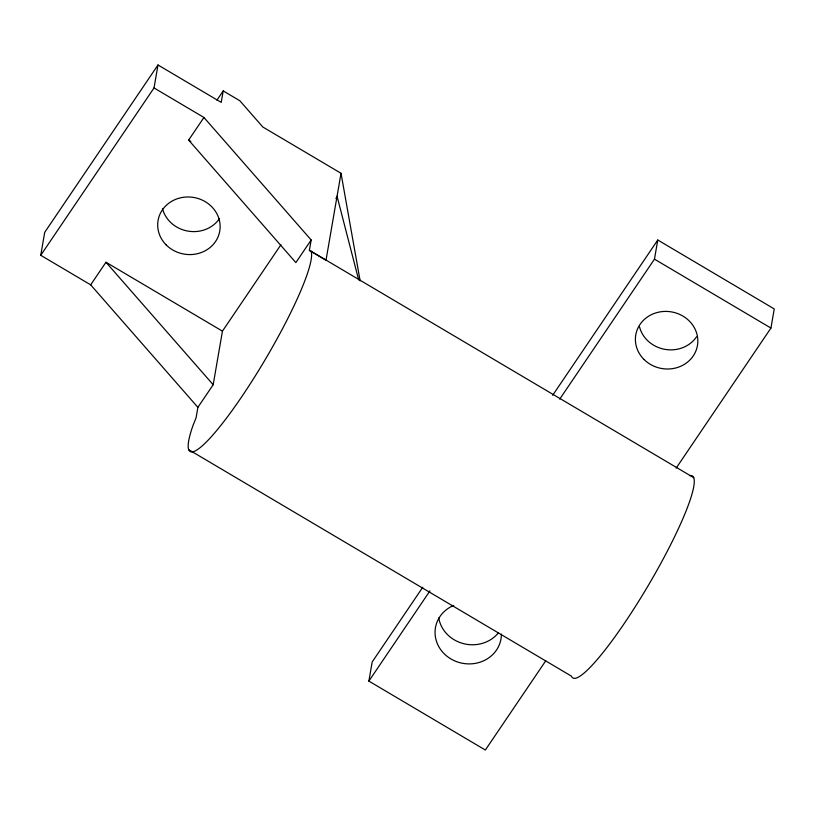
<?xml version="1.0" encoding="UTF-8"?>
<svg xmlns="http://www.w3.org/2000/svg" width="815" height="815" viewBox="0 0 815 815"><rect width="100%" height="100%" fill="white"/><g stroke="black" fill="none" stroke-linecap="round" stroke-linejoin="round"><path stroke-width="1.22" d="M157.998 64.976L154.025 87.938L203.944 117.482L311.167 239.987L309.364 250.409L311.065 251.234A117.37 17.838 -59.4 0 1 241.963 396.396A117.37 17.838 -59.4 0 1 192.839 425.909L196.089 417.769L197.882 407.347L90.669 284.843L40.75 255.299L44.713 232.336L157.998 64.976L221.222 102.384L223.208 90.903L239.844 100.754L262.817 127.008L341.027 173.279L360.149 280.89M197.882 407.347L213.184 384.741L222.444 331.155L280.89 244.806M341.027 173.279L326 260.25L309.364 250.409M545.724 660.833L485.353 750.024L368.879 681.106L372.18 661.963L422.751 587.258M559.711 399.156L654.465 259.15L657.776 240.007L774.25 308.936L770.949 328.068L676.185 468.075M335.953 198.514L337.053 196.242L358.681 279.912M40.75 255.299L154.025 87.938M90.669 284.843L105.97 262.236L222.444 331.155M311.167 239.987L295.865 262.593L188.642 140.078L203.944 117.482M216.943 100.153L223.208 90.903M552.682 395.285L657.776 240.007M368.879 681.106L429.953 590.865M654.465 259.15L770.949 328.068M188.642 140.078L190.822 141.372M311.065 251.234L693.769 477.692M188.734 449.686L571.437 676.144A117.37 17.838 -59.4 0 0 648.689 584.752A117.37 17.838 -59.4 0 0 689.561 475.644M105.97 262.236L213.184 384.741M219.49 218.563A31.296 28.729 9.8 0 1 187.98 231.114A31.296 28.729 9.8 0 1 162.511 208.721M696.54 336.819A31.296 28.729 9.8 0 1 665.03 349.37A31.296 28.729 9.8 0 1 639.551 326.978M498.281 632.98A33.252 30.522 9.8 0 1 463.623 643.667A33.252 30.522 9.8 0 1 438.735 617.933M501.398 634.111A33.252 30.522 9.8 0 1 473.25 663.675A33.252 30.522 9.8 0 1 436.545 641.558A33.252 30.522 9.8 0 1 453.761 605.392M166.25 244.989A31.296 28.729 9.8 0 0 218.848 234.751A31.296 28.729 9.8 0 0 181.623 197.587A31.296 28.729 9.8 0 0 166.25 244.989M643.952 359.415A31.296 28.729 9.8 0 0 696.55 349.177A31.296 28.729 9.8 0 0 659.325 312.013A31.296 28.729 9.8 0 0 643.952 359.415"/></g></svg>
